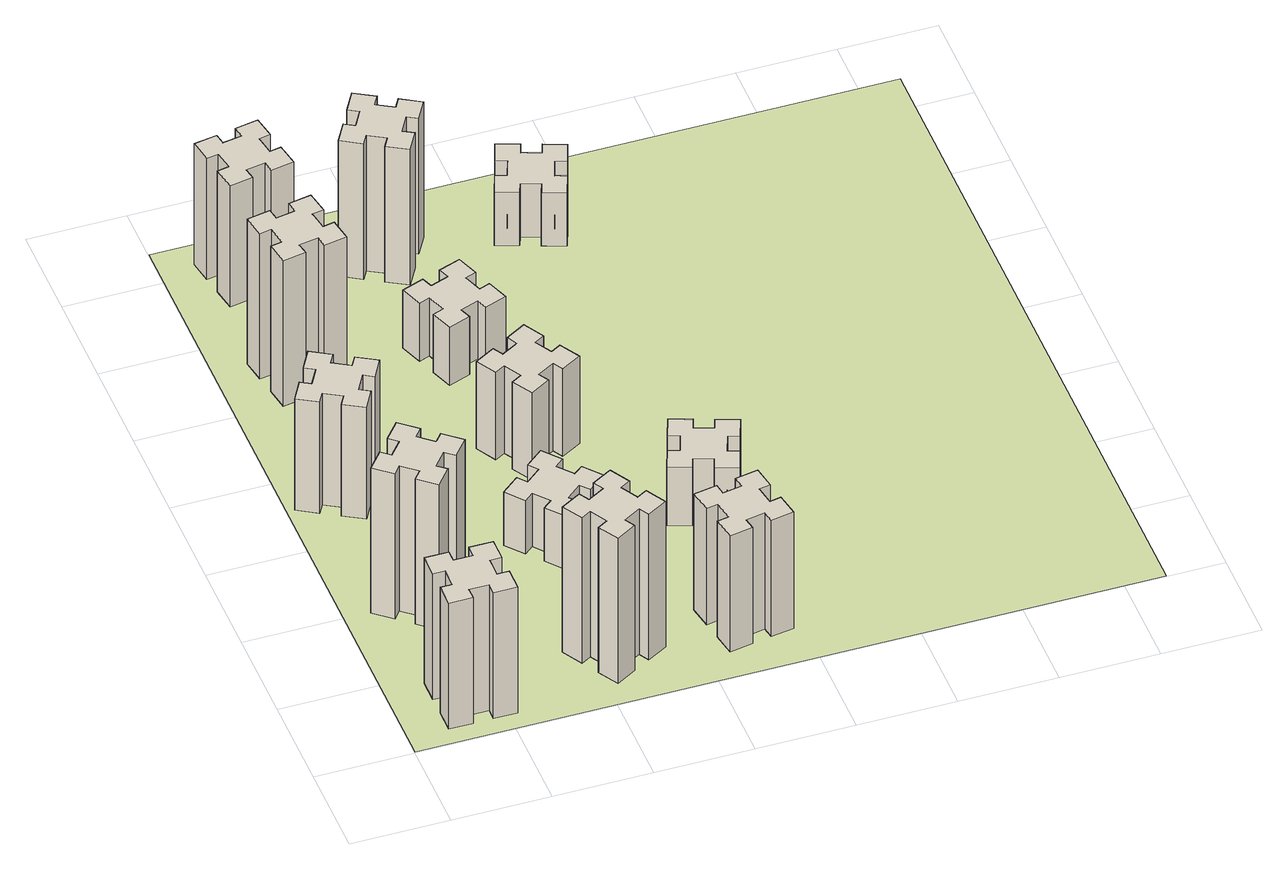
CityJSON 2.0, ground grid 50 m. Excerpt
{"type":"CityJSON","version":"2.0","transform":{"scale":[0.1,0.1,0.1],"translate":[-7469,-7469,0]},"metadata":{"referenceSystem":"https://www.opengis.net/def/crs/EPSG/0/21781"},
"CityObjects":{
"building1":{"type":"Building","attributes":{"class":"1000","function":"1000","usage":"1000","yearOfConstruction":2016,"roofType":"1000","measuredHeight":78,"storeysAboveGround":30,"storeysBelowGround":0},"geometry":[{"type":"Solid","lod":"1","boundaries":[[[[0,1,2,3,4,5,6,7,8,9,10,11,12,13,14,15,16,17,18,19]],[[17,16,20,21]],[[16,15,22,20]],[[15,14,23,22]],[[14,13,24,23]],[[13,12,25,24]],[[12,11,26,25]],[[11,10,27,26]],[[10,9,28,27]],[[9,8,29,28]],[[8,7,30,29]],[[7,6,31,30]],[[6,5,32,31]],[[5,4,33,32]],[[4,3,34,33]],[[3,2,35,34]],[[2,1,36,35]],[[1,0,37,36]],[[0,19,38,37]],[[19,18,39,38]],[[18,17,21,39]],[[24,25,26,27,28,29,30,31,32,33,34,35,36,37,38,39,21,20,22,23]]]]}]},
"building2":{"type":"Building","attributes":{"class":"1000","function":"1000","usage":"1000","yearOfConstruction":2016,"roofType":"1000","measuredHeight":90,"storeysAboveGround":30,"storeysBelowGround":0},"geometry":[{"type":"Solid","lod":"1","boundaries":[[[[40,41,42,43,44,45,46,47,48,49,50,51,52,53,54,55,56,57,58,59]],[[57,56,60,61]],[[56,55,62,60]],[[55,54,63,62]],[[54,53,64,63]],[[53,52,65,64]],[[52,51,66,65]],[[51,50,67,66]],[[50,49,68,67]],[[49,48,69,68]],[[48,47,70,69]],[[47,46,71,70]],[[46,45,72,71]],[[45,44,73,72]],[[44,43,74,73]],[[43,42,75,74]],[[42,41,76,75]],[[41,40,77,76]],[[40,59,78,77]],[[59,58,79,78]],[[58,57,61,79]],[[64,65,66,67,68,69,70,71,72,73,74,75,76,77,78,79,61,60,62,63]]]]}]},
"building3":{"type":"Building","attributes":{"class":"1000","function":"1000","usage":"1000","yearOfConstruction":2016,"roofType":"1000","measuredHeight":69,"storeysAboveGround":30,"storeysBelowGround":0},"geometry":[{"type":"Solid","lod":"1","boundaries":[[[[80,81,82,83,84,85,86,87,88,89,90,91,92,93,94,95,96,97,98,99]],[[97,96,100,101]],[[96,95,102,100]],[[95,94,103,102]],[[94,93,104,103]],[[93,92,105,104]],[[92,91,106,105]],[[91,90,107,106]],[[90,89,108,107]],[[89,88,109,108]],[[88,87,110,109]],[[87,86,111,110]],[[86,85,112,111]],[[85,84,113,112]],[[84,83,114,113]],[[83,82,115,114]],[[82,81,116,115]],[[81,80,117,116]],[[80,99,118,117]],[[99,98,119,118]],[[98,97,101,119]],[[104,105,106,107,108,109,110,111,112,113,114,115,116,117,118,119,101,100,102,103]]]]}]},
"building4":{"type":"Building","attributes":{"class":"1000","function":"1000","usage":"1000","yearOfConstruction":2016,"roofType":"1000","measuredHeight":90,"storeysAboveGround":30,"storeysBelowGround":0},"geometry":[{"type":"Solid","lod":"1","boundaries":[[[[120,121,122,123,124,125,126,127,128,129,130,131,132,133,134,135,136,137,138,139]],[[137,136,140,141]],[[136,135,142,140]],[[135,134,143,142]],[[134,133,144,143]],[[133,132,145,144]],[[132,131,146,145]],[[131,130,147,146]],[[130,129,148,147]],[[129,128,149,148]],[[128,127,150,149]],[[127,126,151,150]],[[126,125,152,151]],[[125,124,153,152]],[[124,123,154,153]],[[123,122,155,154]],[[122,121,156,155]],[[121,120,157,156]],[[120,139,158,157]],[[139,138,159,158]],[[138,137,141,159]],[[144,145,146,147,148,149,150,151,152,153,154,155,156,157,158,159,141,140,142,143]]]]}]},
"building5":{"type":"Building","attributes":{"class":"1000","function":"1000","usage":"1000","yearOfConstruction":2016,"roofType":"1000","measuredHeight":90,"storeysAboveGround":30,"storeysBelowGround":0},"geometry":[{"type":"Solid","lod":"1","boundaries":[[[[160,161,162,163,164,165,166,167,168,169,170,171,172,173,174,175,176,177,178,179]],[[177,176,180,181]],[[176,175,182,180]],[[175,174,183,182]],[[174,173,184,183]],[[173,172,185,184]],[[172,171,186,185]],[[171,170,187,186]],[[170,169,188,187]],[[169,168,189,188]],[[168,167,190,189]],[[167,166,191,190]],[[166,165,192,191]],[[165,164,193,192]],[[164,163,194,193]],[[163,162,195,194]],[[162,161,196,195]],[[161,160,197,196]],[[160,179,198,197]],[[179,178,199,198]],[[178,177,181,199]],[[184,185,186,187,188,189,190,191,192,193,194,195,196,197,198,199,181,180,182,183]]]]}]},
"building6":{"type":"Building","attributes":{"class":"1000","function":"1000","usage":"1000","yearOfConstruction":2016,"roofType":"1000","measuredHeight":75,"storeysAboveGround":30,"storeysBelowGround":0},"geometry":[{"type":"Solid","lod":"1","boundaries":[[[[200,201,202,203,204,205,206,207,208,209,210,211,212,213,214,215,216,217,218,219]],[[217,216,220,221]],[[216,215,222,220]],[[215,214,223,222]],[[214,213,224,223]],[[213,212,225,224]],[[212,211,226,225]],[[211,210,227,226]],[[210,209,228,227]],[[209,208,229,228]],[[208,207,230,229]],[[207,206,231,230]],[[206,205,232,231]],[[205,204,233,232]],[[204,203,234,233]],[[203,202,235,234]],[[202,201,236,235]],[[201,200,237,236]],[[200,219,238,237]],[[219,218,239,238]],[[218,217,221,239]],[[224,225,226,227,228,229,230,231,232,233,234,235,236,237,238,239,221,220,222,223]]]]}]},
"building7":{"type":"Building","attributes":{"class":"1000","function":"1000","usage":"1000","yearOfConstruction":2016,"roofType":"1000","measuredHeight":33,"storeysAboveGround":30,"storeysBelowGround":0},"geometry":[{"type":"Solid","lod":"1","boundaries":[[[[240,241,242,243,244,245,246,247,248,249,250,251,252,253,254,255,256,257,258,259]],[[257,256,260,261]],[[256,255,262,260]],[[255,254,263,262]],[[254,253,264,263]],[[253,252,265,264]],[[252,251,266,265]],[[251,250,267,266]],[[250,249,268,267]],[[249,248,269,268]],[[248,247,270,269]],[[247,246,271,270]],[[246,245,272,271]],[[245,244,273,272]],[[244,243,274,273]],[[243,242,275,274]],[[242,241,276,275]],[[241,240,277,276]],[[240,259,278,277]],[[259,258,279,278]],[[258,257,261,279]],[[264,265,266,267,268,269,270,271,272,273,274,275,276,277,278,279,261,260,262,263]]]]}]},
"building8":{"type":"Building","attributes":{"class":"1000","function":"1000","usage":"1000","yearOfConstruction":2016,"roofType":"1000","measuredHeight":54,"storeysAboveGround":30,"storeysBelowGround":0},"geometry":[{"type":"Solid","lod":"1","boundaries":[[[[280,281,282,283,284,285,286,287,288,289,290,291,292,293,294,295,296,297,298,299]],[[297,296,300,301]],[[296,295,302,300]],[[295,294,303,302]],[[294,293,304,303]],[[293,292,305,304]],[[292,291,306,305]],[[291,290,307,306]],[[290,289,308,307]],[[289,288,309,308]],[[288,287,310,309]],[[287,286,311,310]],[[286,285,312,311]],[[285,284,313,312]],[[284,283,314,313]],[[283,282,315,314]],[[282,281,316,315]],[[281,280,317,316]],[[280,299,318,317]],[[299,298,319,318]],[[298,297,301,319]],[[304,305,306,307,308,309,310,311,312,313,314,315,316,317,318,319,301,300,302,303]]]]}]},
"building9":{"type":"Building","attributes":{"class":"1000","function":"1000","usage":"1000","yearOfConstruction":2016,"roofType":"1000","measuredHeight":72,"storeysAboveGround":30,"storeysBelowGround":0},"geometry":[{"type":"Solid","lod":"1","boundaries":[[[[320,321,322,323,324,325,326,327,328,329,330,331,332,333,334,335,336,337,338,339]],[[337,336,340,341]],[[336,335,342,340]],[[335,334,343,342]],[[334,333,344,343]],[[333,332,345,344]],[[332,331,346,345]],[[331,330,347,346]],[[330,329,348,347]],[[329,328,349,348]],[[328,327,350,349]],[[327,326,351,350]],[[326,325,352,351]],[[325,324,353,352]],[[324,323,354,353]],[[323,322,355,354]],[[322,321,356,355]],[[321,320,357,356]],[[320,339,358,357]],[[339,338,359,358]],[[338,337,341,359]],[[344,345,346,347,348,349,350,351,352,353,354,355,356,357,358,359,341,340,342,343]]]]}]},
"building10":{"type":"Building","attributes":{"class":"1000","function":"1000","usage":"1000","yearOfConstruction":2016,"roofType":"1000","measuredHeight":36,"storeysAboveGround":30,"storeysBelowGround":0},"geometry":[{"type":"Solid","lod":"1","boundaries":[[[[360,361,362,363,364,365,366,367,368,369,370,371,372,373,374,375,376,377,378,379]],[[377,376,380,381]],[[376,375,382,380]],[[375,374,383,382]],[[374,373,384,383]],[[373,372,385,384]],[[372,371,386,385]],[[371,370,387,386]],[[370,369,388,387]],[[369,368,389,388]],[[368,367,390,389]],[[367,366,391,390]],[[366,365,392,391]],[[365,364,393,392]],[[364,363,394,393]],[[363,362,395,394]],[[362,361,396,395]],[[361,360,397,396]],[[360,379,398,397]],[[379,378,399,398]],[[378,377,381,399]],[[384,385,386,387,388,389,390,391,392,393,394,395,396,397,398,399,381,380,382,383]]]]}]},
"building11":{"type":"Building","attributes":{"class":"1000","function":"1000","usage":"1000","yearOfConstruction":2016,"roofType":"1000","measuredHeight":84,"storeysAboveGround":30,"storeysBelowGround":0},"geometry":[{"type":"Solid","lod":"1","boundaries":[[[[400,401,402,403,404,405,406,407,408,409,410,411,412,413,414,415,416,417,418,419]],[[417,416,420,421]],[[416,415,422,420]],[[415,414,423,422]],[[414,413,424,423]],[[413,412,425,424]],[[412,411,426,425]],[[411,410,427,426]],[[410,409,428,427]],[[409,408,429,428]],[[408,407,430,429]],[[407,406,431,430]],[[406,405,432,431]],[[405,404,433,432]],[[404,403,434,433]],[[403,402,435,434]],[[402,401,436,435]],[[401,400,437,436]],[[400,419,438,437]],[[419,418,439,438]],[[418,417,421,439]],[[424,425,426,427,428,429,430,431,432,433,434,435,436,437,438,439,421,420,422,423]]]]}]},
"building12":{"type":"Building","attributes":{"class":"1000","function":"1000","usage":"1000","yearOfConstruction":2016,"roofType":"1000","measuredHeight":36,"storeysAboveGround":30,"storeysBelowGround":0},"geometry":[{"type":"Solid","lod":"1","boundaries":[[[[440,441,442,443,444,445,446,447,448,449,450,451,452,453,454,455,456,457,458,459]],[[457,456,460,461]],[[456,455,462,460]],[[455,454,463,462]],[[454,453,464,463]],[[453,452,465,464]],[[452,451,466,465]],[[451,450,467,466]],[[450,449,468,467]],[[449,448,469,468]],[[448,447,470,469]],[[447,446,471,470]],[[446,445,472,471]],[[445,444,473,472]],[[444,443,474,473]],[[443,442,475,474]],[[442,441,476,475]],[[441,440,477,476]],[[440,459,478,477]],[[459,458,479,478]],[[458,457,461,479]],[[464,465,466,467,468,469,470,471,472,473,474,475,476,477,478,479,461,460,462,463]]]]}]},
"building13":{"type":"Building","attributes":{"class":"1000","function":"1000","usage":"1000","yearOfConstruction":2016,"roofType":"1000","measuredHeight":33,"storeysAboveGround":30,"storeysBelowGround":0},"geometry":[{"type":"Solid","lod":"1","boundaries":[[[[480,481,482,483,484,485,486,487,488,489,490,491,492,493,494,495,496,497,498,499]],[[497,496,500,501]],[[496,495,502,500]],[[495,494,503,502]],[[494,493,504,503]],[[493,492,505,504]],[[492,491,506,505]],[[491,490,507,506]],[[490,489,508,507]],[[489,488,509,508]],[[488,487,510,509]],[[487,486,511,510]],[[486,485,512,511]],[[485,484,513,512]],[[484,483,514,513]],[[483,482,515,514]],[[482,481,516,515]],[[481,480,517,516]],[[480,499,518,517]],[[499,498,519,518]],[[498,497,501,519]],[[504,505,506,507,508,509,510,511,512,513,514,515,516,517,518,519,501,500,502,503]]]]}]},
"landuse1":{"type":"LandUse","attributes":{"name":"plot1","function":"1010"},"geometry":[{"type":"MultiSurface","lod":"1","boundaries":[[[520,521,522,523]]]}]}
},
"vertices":[
[265,325,0],[265,225,0],[205,225,0],[205,105,0],[325,105,0],[325,165,0],[425,165,0],[425,105,0],[545,105,0],[545,225,0],[485,225,0],[485,325,0],[545,325,0],[545,445,0],[425,445,0],[425,385,0],[325,385,0],[325,445,0],[205,445,0],[205,325,0],[325,385,780],[325,445,780],[425,385,780],[425,445,780],[545,445,780],[545,325,780],[485,325,780],[485,225,780],[545,225,780],[545,105,780],[425,105,780],[425,165,780],[325,165,780],[325,105,780],[205,105,780],[205,225,780],[265,225,780],[265,325,780],[205,325,780],[205,445,780],
[484,1067,0],[408,1132,0],[446,1178,0],[354,1255,0],[277,1163,0],[323,1124,0],[259,1048,0],[213,1086,0],[136,994,0],[228,917,0],[266,963,0],[343,899,0],[304,853,0],[396,776,0],[473,868,0],[427,906,0],[492,983,0],[538,944,0],[615,1036,0],[523,1113,0],[492,983,900],[538,944,900],[427,906,900],[473,868,900],[396,776,900],[304,853,900],[343,899,900],[266,963,900],[228,917,900],[136,994,900],[213,1086,900],[259,1048,900],[323,1124,900],[277,1163,900],[354,1255,900],[446,1178,900],[408,1132,900],[484,1067,900],[523,1113,900],[615,1036,900],
[374,1926,0],[287,1976,0],[317,2028,0],[213,2088,0],[153,1984,0],[205,1954,0],[155,1867,0],[103,1897,0],[43,1793,0],[147,1733,0],[177,1785,0],[264,1735,0],[234,1683,0],[338,1623,0],[398,1727,0],[346,1757,0],[396,1844,0],[448,1814,0],[508,1918,0],[404,1978,0],[396,1844,690],[448,1814,690],[346,1757,690],[398,1727,690],[338,1623,690],[234,1683,690],[264,1735,690],[177,1785,690],[147,1733,690],[43,1793,690],[103,1897,690],[155,1867,690],[205,1954,690],[153,1984,690],[213,2088,690],[317,2028,690],[287,1976,690],[374,1926,690],[404,1978,690],[508,1918,690],
[405,2812,0],[307,2795,0],[297,2854,0],[178,2833,0],[199,2715,0],[258,2725,0],[276,2627,0],[217,2617,0],[237,2498,0],[356,2519,0],[345,2578,0],[444,2596,0],[454,2537,0],[572,2557,0],[551,2676,0],[492,2665,0],[475,2764,0],[534,2774,0],[513,2892,0],[395,2871,0],[475,2764,900],[534,2774,900],[492,2665,900],[551,2676,900],[572,2557,900],[454,2537,900],[444,2596,900],[345,2578,900],[356,2519,900],[237,2498,900],[217,2617,900],[276,2627,900],[258,2725,900],[199,2715,900],[178,2833,900],[297,2854,900],[307,2795,900],[405,2812,900],[395,2871,900],[513,2892,900],
[1127,255,0],[1214,305,0],[1244,253,0],[1348,313,0],[1288,417,0],[1236,387,0],[1186,474,0],[1238,504,0],[1178,608,0],[1074,548,0],[1104,496,0],[1017,446,0],[987,498,0],[883,438,0],[943,334,0],[995,364,0],[1045,277,0],[993,247,0],[1053,143,0],[1157,203,0],[1045,277,900],[993,247,900],[995,364,900],[943,334,900],[883,438,900],[987,498,900],[1017,446,900],[1104,496,900],[1074,548,900],[1178,608,900],[1238,504,900],[1186,474,900],[1236,387,900],[1288,417,900],[1348,313,900],[1244,253,900],[1214,305,900],[1127,255,900],[1157,203,900],[1053,143,900],
[492,3405,0],[475,3504,0],[534,3514,0],[513,3632,0],[395,3611,0],[405,3552,0],[307,3535,0],[297,3594,0],[178,3573,0],[199,3455,0],[258,3465,0],[276,3367,0],[217,3357,0],[237,3238,0],[356,3259,0],[345,3318,0],[444,3336,0],[454,3277,0],[572,3297,0],[551,3416,0],[444,3336,750],[454,3277,750],[345,3318,750],[356,3259,750],[237,3238,750],[217,3357,750],[276,3367,750],[258,3465,750],[199,3455,750],[178,3573,750],[297,3594,750],[307,3535,750],[405,3552,750],[395,3611,750],[513,3632,750],[534,3514,750],[475,3504,750],[492,3405,750],[551,3416,750],[572,3297,750],
[1083,1332,0],[1006,1267,0],[968,1313,0],[876,1236,0],[953,1144,0],[999,1183,0],[1063,1106,0],[1017,1068,0],[1094,976,0],[1186,1053,0],[1148,1099,0],[1224,1163,0],[1263,1117,0],[1355,1194,0],[1278,1286,0],[1232,1248,0],[1167,1324,0],[1213,1363,0],[1136,1455,0],[1044,1378,0],[1167,1324,330],[1213,1363,330],[1232,1248,330],[1278,1286,330],[1355,1194,330],[1263,1117,330],[1224,1163,330],[1148,1099,330],[1186,1053,330],[1094,976,330],[1017,1068,330],[1063,1106,330],[999,1183,330],[953,1144,330],[876,1236,330],[968,1313,330],[1006,1267,330],[1083,1332,330],[1044,1378,330],[1136,1455,330],
[1336,1867,0],[1286,1954,0],[1338,1984,0],[1278,2088,0],[1174,2028,0],[1204,1976,0],[1117,1926,0],[1087,1978,0],[983,1918,0],[1043,1814,0],[1095,1844,0],[1145,1757,0],[1093,1727,0],[1153,1623,0],[1257,1683,0],[1227,1735,0],[1314,1785,0],[1344,1733,0],[1448,1793,0],[1388,1897,0],[1314,1785,540],[1344,1733,540],[1227,1735,540],[1257,1683,540],[1153,1623,540],[1093,1727,540],[1145,1757,540],[1095,1844,540],[1043,1814,540],[983,1918,540],[1087,1978,540],[1117,1926,540],[1204,1976,540],[1174,2028,540],[1278,2088,540],[1338,1984,540],[1286,1954,540],[1336,1867,540],[1388,1897,540],[1448,1793,540],
[1785,492,0],[1687,475,0],[1677,534,0],[1558,513,0],[1579,395,0],[1638,405,0],[1656,307,0],[1597,297,0],[1617,178,0],[1736,199,0],[1725,258,0],[1824,276,0],[1834,217,0],[1952,237,0],[1931,356,0],[1872,345,0],[1855,444,0],[1914,454,0],[1893,572,0],[1775,551,0],[1855,444,720],[1914,454,720],[1872,345,720],[1931,356,720],[1952,237,720],[1834,217,720],[1824,276,720],[1725,258,720],[1736,199,720],[1617,178,720],[1597,297,720],[1656,307,720],[1638,405,720],[1579,395,720],[1558,513,720],[1677,534,720],[1687,475,720],[1785,492,720],[1775,551,720],[1893,572,720],
[1106,2475,0],[1200,2509,0],[1220,2453,0],[1333,2494,0],[1292,2607,0],[1236,2586,0],[1202,2680,0],[1258,2700,0],[1217,2813,0],[1104,2772,0],[1125,2716,0],[1031,2682,0],[1010,2738,0],[897,2697,0],[939,2584,0],[995,2605,0],[1029,2511,0],[973,2490,0],[1014,2377,0],[1127,2419,0],[1029,2511,360],[973,2490,360],[995,2605,360],[939,2584,360],[897,2697,360],[1010,2738,360],[1031,2682,360],[1125,2716,360],[1104,2772,360],[1217,2813,360],[1258,2700,360],[1202,2680,360],[1236,2586,360],[1292,2607,360],[1333,2494,360],[1220,2453,360],[1200,2509,360],[1106,2475,360],[1127,2419,360],[1014,2377,360],
[917,3265,0],[1004,3215,0],[974,3163,0],[1078,3103,0],[1138,3207,0],[1086,3237,0],[1136,3324,0],[1188,3294,0],[1248,3398,0],[1144,3458,0],[1114,3406,0],[1027,3456,0],[1057,3508,0],[953,3568,0],[893,3464,0],[945,3434,0],[895,3347,0],[843,3377,0],[783,3273,0],[887,3213,0],[895,3347,840],[843,3377,840],[945,3434,840],[893,3464,840],[953,3568,840],[1057,3508,840],[1027,3456,840],[1114,3406,840],[1144,3458,840],[1248,3398,840],[1188,3294,840],[1136,3324,840],[1086,3237,840],[1138,3207,840],[1078,3103,840],[974,3163,840],[1004,3215,840],[917,3265,840],[887,3213,840],[783,3273,840],
[1771,1129,0],[1865,1095,0],[1844,1039,0],[1957,997,0],[1998,1110,0],[1942,1131,0],[1976,1225,0],[2032,1204,0],[2073,1317,0],[1960,1358,0],[1940,1302,0],[1846,1336,0],[1867,1392,0],[1754,1433,0],[1713,1320,0],[1769,1300,0],[1735,1206,0],[1679,1227,0],[1637,1114,0],[1750,1073,0],[1735,1206,360],[1679,1227,360],[1769,1300,360],[1713,1320,360],[1754,1433,360],[1867,1392,360],[1846,1336,360],[1940,1302,360],[1960,1358,360],[2073,1317,360],[2032,1204,360],[1976,1225,360],[1942,1131,360],[1998,1110,360],[1957,997,360],[1844,1039,360],[1865,1095,360],[1771,1129,360],[1750,1073,360],[1637,1114,360],
[1671,3249,0],[1765,3215,0],[1744,3159,0],[1857,3117,0],[1898,3230,0],[1842,3251,0],[1876,3345,0],[1932,3324,0],[1973,3437,0],[1860,3478,0],[1840,3422,0],[1746,3456,0],[1767,3512,0],[1654,3553,0],[1613,3440,0],[1669,3420,0],[1635,3326,0],[1579,3347,0],[1537,3234,0],[1650,3193,0],[1635,3326,330],[1579,3347,330],[1669,3420,330],[1613,3440,330],[1654,3553,330],[1767,3512,330],[1746,3456,330],[1840,3422,330],[1860,3478,330],[1973,3437,330],[1932,3324,330],[1876,3345,330],[1842,3251,330],[1898,3230,330],[1857,3117,330],[1744,3159,330],[1765,3215,330],[1671,3249,330],[1650,3193,330],[1537,3234,330],
[5,3705,0],[3705,3705,0],[3705,5,0],[5,5,0]
]}
